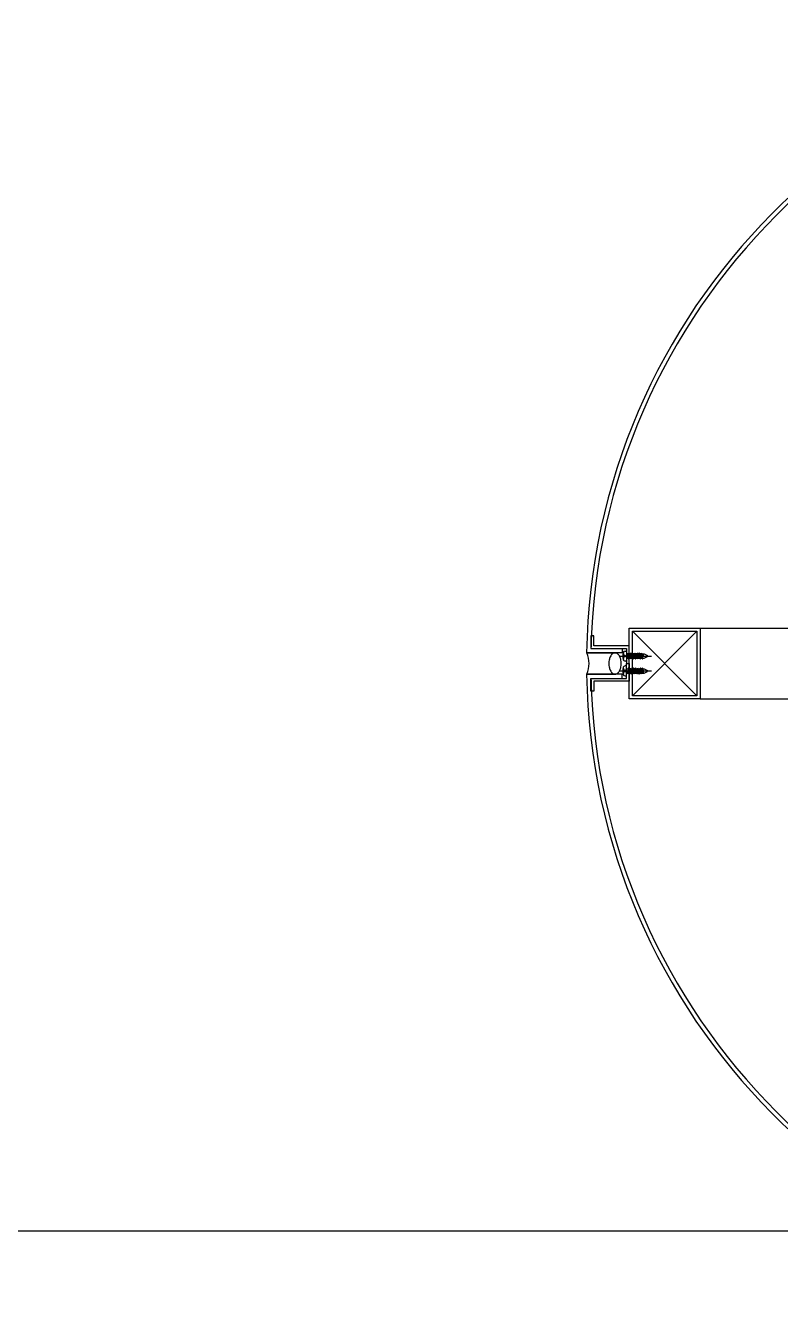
# Model space of a CAD drawing. Header units: millimetres. Extents: x -168200 to 672800, y -7409 to 118800.
# Drawn here: x 107654 to 108187, y 15950 to 16850 of the extents above; entities that cross this region are included whole.
import ezdxf
from ezdxf.xclip import XClip

# ---------------------------------------------------------------- set-up
doc = ezdxf.new("R2010")
doc.units = ezdxf.units.MM
doc.header["$LTSCALE"] = 200
doc.header["$XCLIPFRAME"] = 0
doc.layers.add('1 BA', color=9, linetype='Continuous')
doc.layers.add('입면선', color=252, linetype='Continuous')

# ---------------------------------------------------------------- blocks, each defined once
blk = doc.blocks.new('I-Center 1층 평면도')
at = {"layer": '입면선', "color": 252, "ltscale": 200}
blk.add_line((-9900, 2100), (50, 2100), dxfattribs=at)

msp = doc.modelspace()

# ---------------------------------------------------------------- linework, layer by layer
at = {"layer": '1 BA'}
for p, q in [((108080.14, 16375), (108080.14, 16425)), ((108080.14, 16425), (108130.14, 16425)), ((108082.44, 16422.7), (108127.84, 16377.3)), ((108082.44, 16377.3), (108127.84, 16422.7)), ((108082.44, 16377.3), (108082.44, 16422.7)), ((108082.44, 16422.7), (108127.84, 16422.7)), ((108127.84, 16422.7), (108127.84, 16377.3)), ((108130.14, 16425), (108300, 16425)), ((108130.14, 16425), (108130.14, 16375)), ((108055.14, 16419.5), (108053.14, 16419.5)), ((108053.14, 16419.5), (108053.14, 16410.5)), ((108055.14, 16412.5), (108055.14, 16419.5)), ((108080.14, 16412.5), (108055.14, 16412.5)), ((108080.14, 16400), (108080.14, 16412.5)), ((108075.14, 16407.5), (108050.06, 16407.5)), ((108050.14, 16407.5), (108070.6, 16407.5)), ((108050.14, 16407.5), (108070.14, 16407.5)), ((108053.14, 16410.5), (108075.14, 16410.5)), ((108053.14, 16410.5), (108078.14, 16410.5)), ((108073.17, 16405.25), (108095.75, 16405.25)), ((108075.14, 16410.5), (108075.14, 16407.5)), ((108075.89, 16407.8), (108076.09, 16407.57)), ((108076.09, 16402.93), (108075.89, 16402.7)), ((108076.04, 16406.27), (108075.99, 16406.06)), ((108075.99, 16406.06), (108075.99, 16405.91)), ((108075.99, 16405.91), (108076.05, 16405.81)), ((108076.05, 16404.69), (108075.99, 16404.59)), ((108075.99, 16404.59), (108075.99, 16404.44)), ((108075.99, 16404.44), (108076.04, 16404.23)), ((108076.11, 16406.51), (108076.04, 16406.27)), ((108076.04, 16404.23), (108076.11, 16403.99)), ((108076.05, 16405.81), (108076.17, 16405.76)), ((108076.17, 16404.74), (108076.05, 16404.69)), ((108076.09, 16407.57), (108076.19, 16407.32)), ((108076.19, 16403.18), (108076.09, 16402.93)), ((108076.17, 16406.78), (108076.11, 16406.51)), ((108076.11, 16403.99), (108076.17, 16403.72)), ((108076.21, 16407.05), (108076.17, 16406.78)), ((108076.17, 16405.76), (108076.33, 16405.74)), ((108076.33, 16404.76), (108076.17, 16404.74)), ((108076.17, 16403.72), (108076.21, 16403.45)), ((108076.19, 16407.32), (108076.21, 16407.05)), ((108076.21, 16403.45), (108076.19, 16403.18)), ((108076.33, 16405.74), (108076.52, 16405.74)), ((108076.52, 16404.76), (108076.33, 16404.76)), ((108076.52, 16405.74), (108076.72, 16405.76)), ((108076.72, 16404.74), (108076.52, 16404.76)), ((108076.72, 16405.76), (108076.93, 16405.77)), ((108076.93, 16404.73), (108076.72, 16404.74)), ((108076.93, 16405.77), (108077.13, 16405.76)), ((108077.13, 16404.74), (108076.93, 16404.73)), ((108077.13, 16405.76), (108077.3, 16405.72)), ((108077.3, 16404.78), (108077.13, 16404.74)), ((108077.15, 16408.75), (108078.14, 16408.75)), ((108077.3, 16405.72), (108077.43, 16405.64)), ((108077.43, 16404.86), (108077.3, 16404.78)), ((108077.43, 16405.64), (108077.53, 16405.53)), ((108077.53, 16404.97), (108077.43, 16404.86)), ((108077.53, 16405.53), (108077.59, 16405.4)), ((108077.59, 16405.1), (108077.53, 16404.97)), ((108077.59, 16405.4), (108077.6, 16405.25)), ((108077.6, 16405.25), (108077.59, 16405.1)), ((108078.14, 16410.5), (108078.14, 16400)), ((108078.14, 16408.75), (108078.14, 16401.75)), ((108078.65, 16406.75), (108078.14, 16406.75)), ((108078.14, 16403.75), (108079.26, 16403.75)), ((108078.55, 16405.2), (108078.88, 16407.25)), ((108078.55, 16405.2), (108078.65, 16406.75)), ((108078.84, 16407.23), (108078.65, 16406.75)), ((108078.65, 16405.18), (108078.98, 16407.19)), ((108078.65, 16405.18), (108079.15, 16406.75)), ((108078.95, 16407.24), (108079.15, 16406.75)), ((108079.15, 16406.75), (108079.88, 16406.75)), ((108079.26, 16403.75), (108079.88, 16406.75)), ((108079.46, 16403.26), (108079.26, 16403.75)), ((108079.46, 16403.26), (108080.12, 16407.25)), ((108079.57, 16403.27), (108080.21, 16407.19)), ((108079.57, 16403.27), (108079.76, 16403.75)), ((108079.76, 16403.75), (108080.38, 16406.75)), ((108079.76, 16403.75), (108080.49, 16403.75)), ((108080.08, 16407.23), (108079.88, 16406.75)), ((108080.18, 16407.24), (108080.38, 16406.75)), ((108080.38, 16406.75), (108081.12, 16406.75)), ((108080.49, 16403.75), (108081.12, 16406.75)), ((108080.69, 16403.26), (108080.49, 16403.75)), ((108080.69, 16403.26), (108081.35, 16407.25)), ((108080.8, 16403.27), (108081.44, 16407.19)), ((108080.8, 16403.27), (108080.99, 16403.75)), ((108080.99, 16403.75), (108081.62, 16406.75)), ((108080.99, 16403.75), (108081.73, 16403.75)), ((108081.31, 16407.23), (108081.12, 16406.75)), ((108081.42, 16407.24), (108081.62, 16406.75)), ((108081.62, 16406.75), (108082.35, 16406.75)), ((108081.73, 16403.75), (108082.35, 16406.75)), ((108081.93, 16403.26), (108081.73, 16403.75)), ((108081.93, 16403.26), (108082.58, 16407.25)), ((108082.03, 16403.27), (108082.68, 16407.19)), ((108082.03, 16403.27), (108082.23, 16403.75)), ((108082.23, 16403.75), (108082.85, 16406.75)), ((108082.23, 16403.75), (108082.96, 16403.75)), ((108082.54, 16407.23), (108082.35, 16406.75)), ((108082.65, 16407.24), (108082.85, 16406.75)), ((108082.85, 16406.75), (108083.58, 16406.75)), ((108082.96, 16403.75), (108083.58, 16406.75)), ((108083.16, 16403.26), (108082.96, 16403.75)), ((108083.16, 16403.26), (108083.81, 16407.25)), ((108083.27, 16403.27), (108083.91, 16407.19)), ((108083.27, 16403.27), (108083.46, 16403.75)), ((108083.46, 16403.75), (108084.08, 16406.75)), ((108083.46, 16403.75), (108084.19, 16403.75)), ((108083.78, 16407.23), (108083.58, 16406.75)), ((108083.88, 16407.24), (108084.08, 16406.75)), ((108084.08, 16406.75), (108084.81, 16406.75)), ((108084.19, 16403.75), (108084.81, 16406.75)), ((108084.39, 16403.26), (108084.19, 16403.75)), ((108084.39, 16403.26), (108085.05, 16407.25)), ((108084.5, 16403.27), (108085.14, 16407.19)), ((108084.5, 16403.27), (108084.69, 16403.75)), ((108084.69, 16403.75), (108085.31, 16406.75)), ((108084.69, 16403.75), (108085.43, 16403.75)), ((108085.01, 16407.23), (108084.81, 16406.75)), ((108085.11, 16407.24), (108085.31, 16406.75)), ((108085.31, 16406.75), (108086.05, 16406.75)), ((108085.43, 16403.75), (108086.05, 16406.75)), ((108085.63, 16403.26), (108085.43, 16403.75)), ((108085.63, 16403.26), (108086.28, 16407.25)), ((108085.73, 16403.27), (108086.38, 16407.19)), ((108085.73, 16403.27), (108085.93, 16403.75)), ((108085.93, 16403.75), (108086.55, 16406.75)), ((108085.93, 16403.75), (108086.66, 16403.75)), ((108086.24, 16407.23), (108086.05, 16406.75)), ((108086.35, 16407.24), (108086.55, 16406.75)), ((108086.55, 16406.75), (108087.28, 16406.75)), ((108086.66, 16403.75), (108087.28, 16406.75)), ((108086.86, 16403.26), (108086.66, 16403.75)), ((108086.86, 16403.26), (108087.51, 16407.25)), ((108086.96, 16403.27), (108087.61, 16407.19)), ((108086.96, 16403.27), (108087.16, 16403.75)), ((108087.16, 16403.75), (108087.78, 16406.75)), ((108087.16, 16403.75), (108087.89, 16403.75)), ((108087.47, 16407.23), (108087.28, 16406.75)), ((108087.58, 16407.24), (108087.78, 16406.75)), ((108087.78, 16406.75), (108088.51, 16406.75)), ((108087.89, 16403.75), (108088.51, 16406.75)), ((108088.09, 16403.26), (108087.89, 16403.75)), ((108088.09, 16403.26), (108088.75, 16407.25)), ((108088.2, 16403.27), (108088.84, 16407.19)), ((108088.2, 16403.27), (108088.39, 16403.75)), ((108088.39, 16403.75), (108089.01, 16406.75)), ((108088.39, 16403.75), (108089.12, 16403.75)), ((108088.71, 16407.23), (108088.51, 16406.75)), ((108088.81, 16407.24), (108089.01, 16406.75)), ((108088.94, 16406.75), (108090.64, 16406.75)), ((108089.12, 16403.75), (108089.75, 16406.75)), ((108089.32, 16403.26), (108089.12, 16403.75)), ((108089.32, 16403.26), (108089.93, 16406.75)), ((108089.43, 16403.27), (108089.93, 16406.5)), ((108089.43, 16403.27), (108089.62, 16403.75)), ((108089.62, 16403.75), (108089.93, 16405.21)), ((108089.62, 16403.75), (108090.64, 16403.75)), ((108089.93, 16406.75), (108089.93, 16405.21)), ((108090.64, 16406.75), (108092.95, 16405.63)), ((108090.64, 16403.75), (108092.95, 16404.87)), ((108073.17, 16394.75), (108095.75, 16394.75)), ((108076.09, 16397.07), (108075.89, 16397.3)), ((108075.99, 16395.56), (108076.04, 16395.77)), ((108075.99, 16395.41), (108075.99, 16395.56)), ((108076.05, 16395.31), (108075.99, 16395.41)), ((108075.99, 16394.09), (108076.05, 16394.19)), ((108075.99, 16393.94), (108075.99, 16394.09)), ((108076.04, 16393.73), (108075.99, 16393.94)), ((108076.04, 16395.77), (108076.11, 16396.01)), ((108076.11, 16393.49), (108076.04, 16393.73)), ((108076.17, 16395.26), (108076.05, 16395.31)), ((108076.05, 16394.19), (108076.17, 16394.24)), ((108076.19, 16396.82), (108076.09, 16397.07)), ((108076.11, 16396.01), (108076.17, 16396.28)), ((108076.17, 16396.28), (108076.21, 16396.55)), ((108076.33, 16395.24), (108076.17, 16395.26)), ((108076.17, 16394.24), (108076.33, 16394.26)), ((108076.21, 16396.55), (108076.19, 16396.82)), ((108076.52, 16395.24), (108076.33, 16395.24)), ((108076.33, 16394.26), (108076.52, 16394.26)), ((108076.72, 16395.26), (108076.52, 16395.24)), ((108076.52, 16394.26), (108076.72, 16394.24)), ((108076.93, 16395.27), (108076.72, 16395.26)), ((108076.72, 16394.24), (108076.93, 16394.23)), ((108077.13, 16395.26), (108076.93, 16395.27)), ((108076.93, 16394.23), (108077.13, 16394.24)), ((108077.3, 16395.22), (108077.13, 16395.26)), ((108077.13, 16394.24), (108077.3, 16394.28)), ((108078.14, 16401.75), (108077.15, 16401.75)), ((108078.14, 16398.25), (108077.15, 16398.25)), ((108077.43, 16395.14), (108077.3, 16395.22)), ((108077.3, 16394.28), (108077.43, 16394.36)), ((108077.53, 16395.03), (108077.43, 16395.14)), ((108077.43, 16394.36), (108077.53, 16394.47)), ((108077.59, 16394.9), (108077.53, 16395.03)), ((108077.53, 16394.47), (108077.59, 16394.6)), ((108077.6, 16394.75), (108077.59, 16394.9)), ((108077.59, 16394.6), (108077.6, 16394.75)), ((108078.14, 16400), (108080.14, 16400)), ((108078.14, 16389.5), (108078.14, 16400)), ((108078.14, 16400), (108080.14, 16400)), ((108078.14, 16391.25), (108078.14, 16398.25)), ((108078.14, 16396.25), (108079.26, 16396.25)), ((108078.55, 16394.8), (108078.88, 16392.75)), ((108078.55, 16394.8), (108078.65, 16393.25)), ((108078.65, 16394.82), (108078.98, 16392.81)), ((108078.65, 16394.82), (108079.15, 16393.25)), ((108079.46, 16396.74), (108079.26, 16396.25)), ((108079.26, 16396.25), (108079.88, 16393.25)), ((108079.46, 16396.74), (108080.12, 16392.75)), ((108079.57, 16396.73), (108079.76, 16396.25)), ((108079.57, 16396.73), (108080.21, 16392.81)), ((108079.76, 16396.25), (108080.38, 16393.25)), ((108079.76, 16396.25), (108080.49, 16396.25)), ((108080.14, 16400), (108080.14, 16387.5)), ((108080.69, 16396.74), (108080.49, 16396.25)), ((108080.49, 16396.25), (108081.12, 16393.25)), ((108080.69, 16396.74), (108081.35, 16392.75)), ((108080.8, 16396.73), (108080.99, 16396.25)), ((108080.8, 16396.73), (108081.44, 16392.81)), ((108080.99, 16396.25), (108081.62, 16393.25)), ((108080.99, 16396.25), (108081.73, 16396.25)), ((108081.93, 16396.74), (108081.73, 16396.25)), ((108081.73, 16396.25), (108082.35, 16393.25)), ((108081.93, 16396.74), (108082.58, 16392.75)), ((108082.03, 16396.73), (108082.23, 16396.25)), ((108082.03, 16396.73), (108082.68, 16392.81)), ((108082.23, 16396.25), (108082.85, 16393.25)), ((108082.23, 16396.25), (108082.96, 16396.25)), ((108083.16, 16396.74), (108082.96, 16396.25)), ((108082.96, 16396.25), (108083.58, 16393.25)), ((108083.16, 16396.74), (108083.81, 16392.75)), ((108083.27, 16396.73), (108083.91, 16392.81)), ((108083.27, 16396.73), (108083.46, 16396.25)), ((108083.46, 16396.25), (108084.08, 16393.25)), ((108083.46, 16396.25), (108084.19, 16396.25)), ((108084.39, 16396.74), (108084.19, 16396.25)), ((108084.19, 16396.25), (108084.81, 16393.25)), ((108084.39, 16396.74), (108085.05, 16392.75)), ((108084.5, 16396.73), (108084.69, 16396.25)), ((108084.5, 16396.73), (108085.14, 16392.81)), ((108084.69, 16396.25), (108085.31, 16393.25)), ((108084.69, 16396.25), (108085.43, 16396.25)), ((108085.63, 16396.74), (108085.43, 16396.25)), ((108085.43, 16396.25), (108086.05, 16393.25)), ((108085.63, 16396.74), (108086.28, 16392.75)), ((108085.73, 16396.73), (108086.38, 16392.81)), ((108085.73, 16396.73), (108085.93, 16396.25)), ((108085.93, 16396.25), (108086.55, 16393.25)), ((108085.93, 16396.25), (108086.66, 16396.25)), ((108086.86, 16396.74), (108086.66, 16396.25)), ((108086.66, 16396.25), (108087.28, 16393.25)), ((108086.86, 16396.74), (108087.51, 16392.75)), ((108086.96, 16396.73), (108087.16, 16396.25)), ((108086.96, 16396.73), (108087.61, 16392.81)), ((108087.16, 16396.25), (108087.78, 16393.25)), ((108087.16, 16396.25), (108087.89, 16396.25)), ((108088.09, 16396.74), (108087.89, 16396.25)), ((108087.89, 16396.25), (108088.51, 16393.25)), ((108088.09, 16396.74), (108088.75, 16392.75)), ((108088.2, 16396.73), (108088.84, 16392.81)), ((108088.2, 16396.73), (108088.39, 16396.25)), ((108088.39, 16396.25), (108089.12, 16396.25)), ((108088.39, 16396.25), (108089.01, 16393.25)), ((108089.32, 16396.74), (108089.12, 16396.25)), ((108089.12, 16396.25), (108089.75, 16393.25)), ((108089.32, 16396.74), (108089.93, 16393.25)), ((108089.43, 16396.73), (108089.93, 16393.5)), ((108089.43, 16396.73), (108089.62, 16396.25)), ((108089.62, 16396.25), (108089.93, 16394.79)), ((108089.62, 16396.25), (108090.64, 16396.25)), ((108089.93, 16393.25), (108089.93, 16394.79)), ((108090.64, 16396.25), (108092.95, 16395.13)), ((108090.64, 16393.25), (108092.95, 16394.37)), ((108075.14, 16392.5), (108050.06, 16392.5)), ((108050.14, 16392.5), (108070.6, 16392.5)), ((108070.14, 16392.5), (108050.14, 16392.5)), ((108053.14, 16380.5), (108053.14, 16389.5)), ((108053.14, 16389.5), (108078.14, 16389.5)), ((108053.14, 16389.5), (108075.14, 16389.5)), ((108080.14, 16387.5), (108055.14, 16387.5)), ((108055.14, 16387.5), (108055.14, 16380.5)), ((108075.14, 16389.5), (108075.14, 16392.5)), ((108075.89, 16392.2), (108076.09, 16392.43)), ((108076.09, 16392.43), (108076.19, 16392.68)), ((108076.17, 16393.22), (108076.11, 16393.49)), ((108076.21, 16392.95), (108076.17, 16393.22)), ((108076.19, 16392.68), (108076.21, 16392.95)), ((108077.15, 16391.25), (108078.14, 16391.25)), ((108078.65, 16393.25), (108078.14, 16393.25)), ((108078.84, 16392.77), (108078.65, 16393.25)), ((108078.95, 16392.76), (108079.15, 16393.25)), ((108079.15, 16393.25), (108079.88, 16393.25)), ((108080.08, 16392.77), (108079.88, 16393.25)), ((108080.18, 16392.76), (108080.38, 16393.25)), ((108080.38, 16393.25), (108081.12, 16393.25)), ((108081.31, 16392.77), (108081.12, 16393.25)), ((108081.42, 16392.76), (108081.62, 16393.25)), ((108081.62, 16393.25), (108082.35, 16393.25)), ((108082.54, 16392.77), (108082.35, 16393.25)), ((108082.65, 16392.76), (108082.85, 16393.25)), ((108082.85, 16393.25), (108083.58, 16393.25)), ((108083.78, 16392.77), (108083.58, 16393.25)), ((108083.88, 16392.76), (108084.08, 16393.25)), ((108084.08, 16393.25), (108084.81, 16393.25)), ((108085.01, 16392.77), (108084.81, 16393.25)), ((108085.11, 16392.76), (108085.31, 16393.25)), ((108085.31, 16393.25), (108086.05, 16393.25)), ((108086.24, 16392.77), (108086.05, 16393.25)), ((108086.35, 16392.76), (108086.55, 16393.25)), ((108086.55, 16393.25), (108087.28, 16393.25)), ((108087.47, 16392.77), (108087.28, 16393.25)), ((108087.58, 16392.76), (108087.78, 16393.25)), ((108087.78, 16393.25), (108088.51, 16393.25)), ((108088.71, 16392.77), (108088.51, 16393.25)), ((108088.81, 16392.76), (108089.01, 16393.25)), ((108088.94, 16393.25), (108090.64, 16393.25)), ((108055.14, 16380.5), (108053.14, 16380.5)), ((108127.84, 16377.3), (108082.44, 16377.3)), ((108130.14, 16375), (108080.14, 16375)), ((108130.14, 16375), (108300, 16375))]:
    msp.add_line(p, q, dxfattribs=at)
for centre, radius, start, end in [((108500, 16400), 450, 91.33703, 179.04503), ((108500, 16400), 447, 91.346, 178.654), ((108500, 16400), 447, 177.49972, 178.654), ((108034, 16400), 17.8, 335.07803, 24.92197), ((108078.57, 16400), 12.8, 166.40617, 180), ((108074.41, 16401.01), 8.52, 149.72427, 166.40617), ((108071.78, 16402.54), 5.48, 125.3569, 149.72427), ((108070.14, 16404.85), 2.65, 90, 125.3569), ((108070.14, 16404.85), 2.65, 54.6431, 90), ((108068.5, 16402.54), 5.48, 30.27573, 54.6431), ((108065.88, 16401.01), 8.52, 13.59383, 30.27573), ((108061.72, 16400), 12.8, 0, 13.59383), ((108084.9, 16405.25), 9.36, 164.20502, 195.79498), ((108077.15, 16407.45), 1.3, 90.02335, 164.41138), ((108077.15, 16403.05), 1.3, 195.58862, 269.97665), ((108078.6, 16405.22), 0.0602, 200.68507, 319.27288), ((108078.9, 16407.16), 0.0925, 60.07535, 130.13388), ((108079.51, 16403.34), 0.0925, 240.07535, 310.13388), ((108080.14, 16407.16), 0.0925, 60.07535, 130.13388), ((108080.74, 16403.34), 0.0925, 240.07535, 310.13388), ((108081.37, 16407.16), 0.0925, 60.07535, 130.13388), ((108081.97, 16403.34), 0.0925, 240.07535, 310.13388), ((108082.6, 16407.16), 0.0925, 60.07535, 130.13388), ((108083.21, 16403.34), 0.0925, 240.07535, 310.13388), ((108083.84, 16407.16), 0.0925, 60.07535, 130.13388), ((108084.44, 16403.34), 0.0925, 240.07535, 310.13388), ((108085.07, 16407.16), 0.0925, 60.07535, 130.13388), ((108085.67, 16403.34), 0.0925, 240.07535, 310.13388), ((108086.3, 16407.16), 0.0925, 60.07535, 130.13388), ((108086.9, 16403.34), 0.0925, 240.07535, 310.13388), ((108087.53, 16407.16), 0.0925, 60.07535, 130.13388), ((108088.14, 16403.34), 0.0925, 240.07535, 310.13388), ((108088.77, 16407.16), 0.0925, 60.07535, 130.13388), ((108089.37, 16403.34), 0.0925, 240.07535, 310.13388), ((108092.68, 16405.25), 0.46, 305.16271, 54.83729), ((108078.57, 16400), 12.8, 180, 193.59383), ((108074.41, 16398.99), 8.52, 193.59383, 210.27573), ((108071.78, 16397.46), 5.48, 210.27573, 234.6431), ((108068.5, 16397.46), 5.48, 305.3569, 329.72427), ((108065.88, 16398.99), 8.52, 329.72427, 346.40617), ((108061.72, 16400), 12.8, 346.40617, 360), ((108084.9, 16394.75), 9.36, 164.20502, 195.79498), ((108077.15, 16396.95), 1.3, 90.02335, 164.41138), ((108078.6, 16394.78), 0.0602, 40.72712, 159.31493), ((108079.51, 16396.66), 0.0925, 49.86612, 119.92465), ((108080.74, 16396.66), 0.0925, 49.86612, 119.92465), ((108081.97, 16396.66), 0.0925, 49.86612, 119.92465), ((108083.21, 16396.66), 0.0925, 49.86612, 119.92465), ((108084.44, 16396.66), 0.0925, 49.86612, 119.92465), ((108085.67, 16396.66), 0.0925, 49.86612, 119.92465), ((108086.9, 16396.66), 0.0925, 49.86612, 119.92465), ((108088.14, 16396.66), 0.0925, 49.86612, 119.92465), ((108089.37, 16396.66), 0.0925, 49.86612, 119.92465), ((108092.68, 16394.75), 0.46, 305.16271, 54.83729), ((108500, 16400), 450, 180.95497, 268.66297), ((108500, 16400), 447, 181.346, 182.50028), ((108500, 16400), 447, 181.346, 268.654), ((108070.14, 16395.15), 2.65, 234.6431, 270), ((108070.14, 16395.15), 2.65, 270, 305.3569), ((108077.15, 16392.55), 1.3, 195.58862, 269.97665), ((108078.9, 16392.84), 0.0925, 229.86612, 299.92465), ((108080.14, 16392.84), 0.0925, 229.86612, 299.92465), ((108081.37, 16392.84), 0.0925, 229.86612, 299.92465), ((108082.6, 16392.84), 0.0925, 229.86612, 299.92465), ((108083.84, 16392.84), 0.0925, 229.86612, 299.92465), ((108085.07, 16392.84), 0.0925, 229.86612, 299.92465), ((108086.3, 16392.84), 0.0925, 229.86612, 299.92465), ((108087.53, 16392.84), 0.0925, 229.86612, 299.92465), ((108088.77, 16392.84), 0.0925, 229.86612, 299.92465)]:
    msp.add_arc(centre, radius, start, end, dxfattribs=at)

# ---------------------------------------------------------------- block references
ref = msp.add_blockref('I-Center 1층 평면도', (112500, 13900))
XClip(ref).set_block_clipping_path([(-103200.0000000001, -9700.0000000002), (34199.9999999998, 100700)])

doc.saveas('drawing.dxf')
